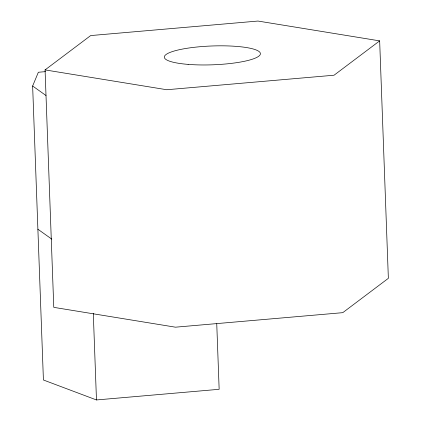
<?xml version="1.0" encoding="UTF-8"?>
<svg xmlns="http://www.w3.org/2000/svg" width="421" height="421" viewBox="0 0 421 421"><rect width="100%" height="100%" fill="white"/><g stroke="black" fill="none" stroke-linecap="round" stroke-linejoin="round"><path stroke-width="0.63" d="M216.747 323.754L219.152 389.304L96.472 399.95L43.416 379.995L32.638 86.01L38.348 72.259L45.526 71.633M45.068 69.907L90.678 35.569L257.968 21.05L379.658 40.874L388.362 278.323L342.757 312.666L175.462 327.185L53.777 307.356L45.068 69.907L166.758 89.736L334.048 75.217L379.658 40.874M32.638 86.01L46.005 95.525M37.89 229.234L51.794 239.133M93.299 313.424L96.472 399.95M188.129 64.387A48.078 9.42 -2.1 0 0 260.41 53.746A48.078 9.42 -2.1 0 0 188.55 48.047A48.078 9.42 -2.1 0 0 188.129 64.387"/></g></svg>
